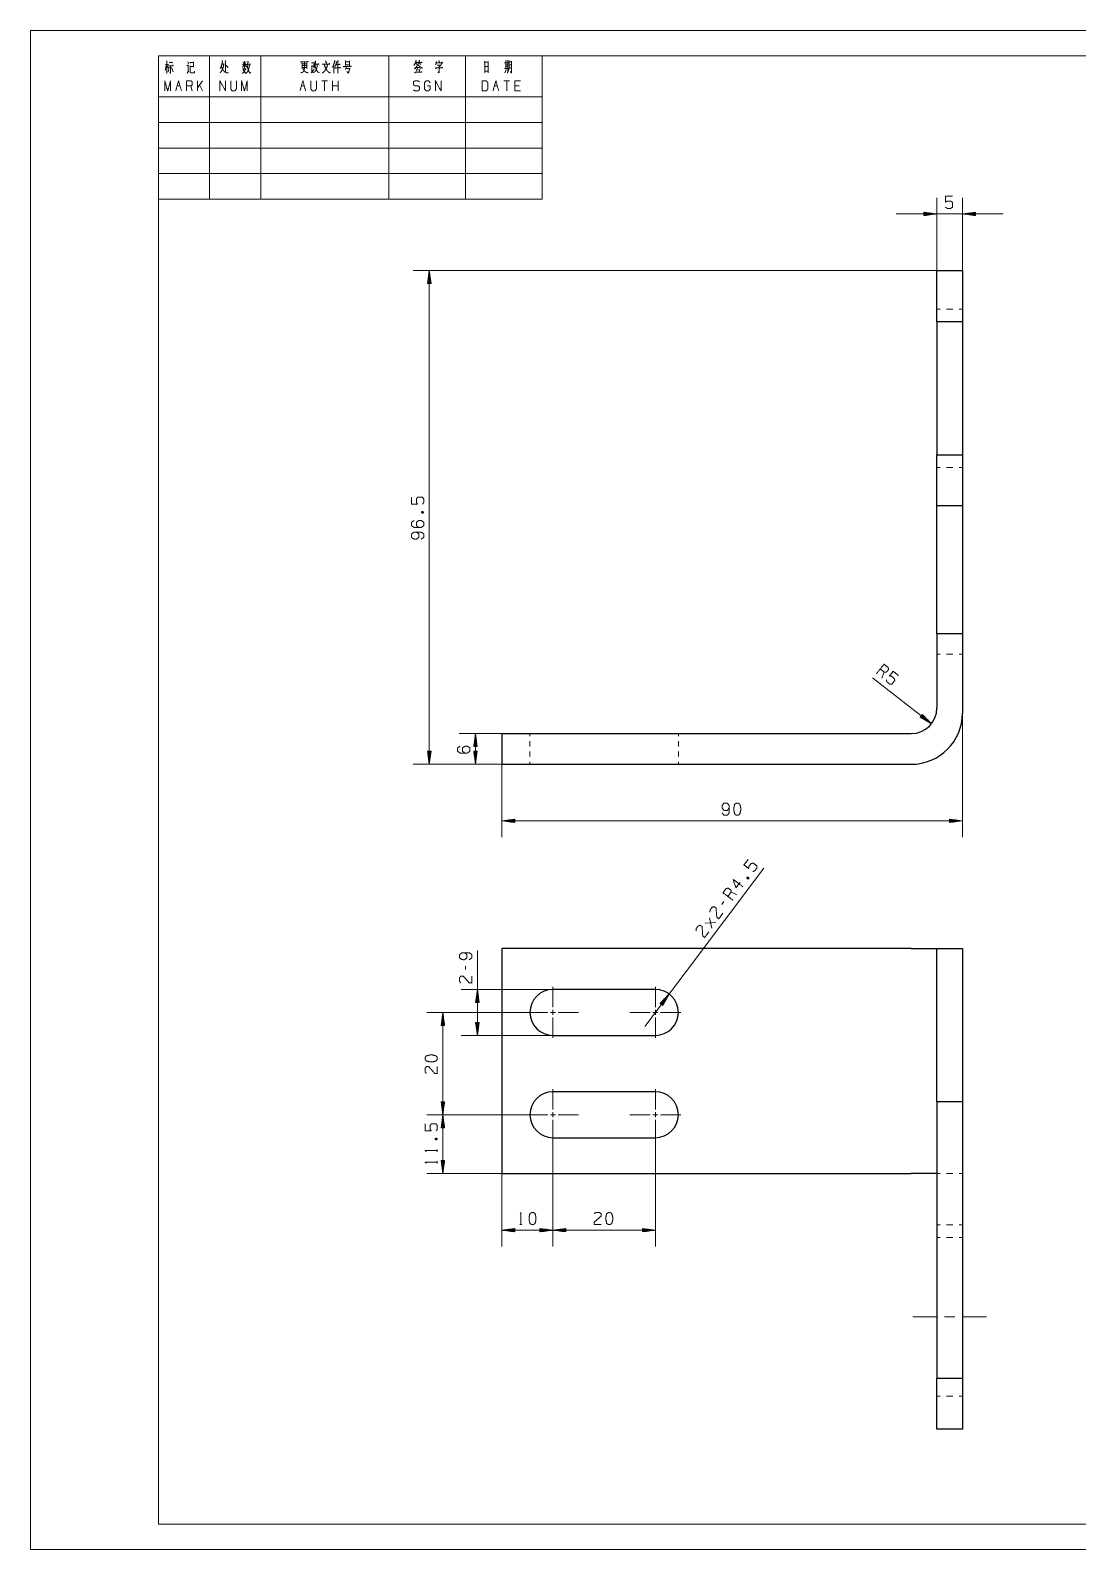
# Model space of a CAD drawing. Header units: millimetres. Extents: x 0 to 420, y 0 to 297.
# Drawn here: x 0 to 204.6, y 0 to 297 of the extents above; entities that cross this region are included whole.
import ezdxf

# ---------------------------------------------------------------- set-up
doc = ezdxf.new("R2010")
doc.units = ezdxf.units.MM
doc.layers.add('101', color=7, linetype='Continuous', true_color=0xffffff)

msp = doc.modelspace()

# ---------------------------------------------------------------- linework, layer by layer
at = {"layer": '101', "color": 133, "linetype": 'Continuous', "lineweight": 18}
for p, q in [((420, 297), (0, 297)), ((0, 297), (0, 0)), ((415, 292), (25, 292)), ((25, 292), (25, 264)), ((25, 292), (25, 5)), ((25, 292), (100, 292)), ((25, 292), (100, 292)), ((25, 292), (100, 292)), ((35, 292), (35, 264)), ((45, 292), (45, 264)), ((70, 292), (70, 264)), ((85, 292), (85, 264)), ((100, 292), (100, 264)), ((25, 284), (100, 284)), ((25, 279), (100, 279)), ((25, 274), (100, 274)), ((25, 269), (100, 269)), ((25, 264), (100, 264)), ((25, 5), (415, 5)), ((0, 0), (420, 0))]:
    msp.add_line(p, q, dxfattribs=at)
at = {"layer": '101', "color": 72, "linetype": 'Continuous', "lineweight": 18}
for p, q in [((93.22, 291.13), (93.33, 290.98)), ((26.57, 290.3), (26.35, 289.18)), ((26.36, 290.36), (26.98, 290.36)), ((26.69, 290.14), (26.91, 289.66)), ((27.11, 289.78), (26.88, 288.91)), ((27.56, 289.76), (27.87, 288.87)), ((30.65, 288.62), (30.93, 289.08)), ((30.74, 290.88), (30.87, 290.49)), ((31.13, 290.07), (31.22, 289.97)), ((37.42, 290.41), (37.77, 290.41)), ((41.4, 289.47), (42.16, 289.47)), ((41.69, 290.2), (41.43, 289.78)), ((41.53, 290.78), (41.66, 290.49)), ((41.88, 290.18), (42.11, 289.91)), ((42.14, 290.82), (41.95, 290.49)), ((53.1, 289.76), (53.98, 289.76)), ((53.11, 290.49), (53.99, 290.49)), ((53.11, 290.14), (53.98, 290.14)), ((54.01, 290.63), (54.01, 289.56)), ((55, 290.16), (55, 288.89)), ((55.02, 290.01), (55.35, 290.01)), ((55.4, 290.82), (55.37, 289.89)), ((59.27, 290.28), (59.27, 288.65)), ((61.56, 290.86), (62.32, 290.86)), ((61.56, 290.28), (62.32, 290.28)), ((61.73, 289.91), (61.56, 289.33)), ((61.6, 289.56), (62.33, 289.56)), ((62.33, 291.05), (62.33, 290.09)), ((75.31, 289.52), (75.48, 289.02)), ((75.35, 289.72), (76.07, 289.72)), ((75.6, 289.62), (75.76, 289.2)), ((76.13, 289.56), (75.92, 288.89)), ((76.04, 290.67), (76.21, 290.34)), ((92.92, 289.33), (92.65, 288.71)), ((92.86, 289.95), (93.25, 289.95)), ((93.18, 289.37), (93.28, 289.04)), ((93.75, 288.94), (94, 288.69)), ((28.66, 286.17), (29.22, 286.17)), ((31.62, 285.18), (31.34, 286.17)), ((33.59, 287.14), (32.63, 285.78)), ((32.63, 285.18), (32.63, 287.14)), ((33.59, 285.18), (33.04, 286.36)), ((52.94, 286.17), (53.49, 286.17)), ((58.02, 287.14), (56.9, 287.14)), ((57.46, 287.14), (57.46, 285.18)), ((59.02, 285.18), (59.02, 287.14)), ((60.14, 286.17), (59.02, 286.17)), ((60.14, 285.18), (60.14, 287.14)), ((90.65, 286.17), (91.2, 286.17)), ((93.6, 287.14), (92.49, 287.14)), ((93.05, 287.14), (93.05, 285.18)), ((95.45, 286.17), (94.61, 286.17)), ((76.38, 202.7), (76.8, 202.86)), ((166.34, 170.39), (166.81, 171.54)), ((139.93, 131.35), (140.36, 131.22)), ((138.01, 128.05), (136.85, 128.5)), ((135.48, 126.68), (135.08, 126.14)), ((131.84, 122.46), (133.9, 122.57)), ((133.1, 121.51), (132.64, 123.52)), ((85.02, 114.07), (85.02, 113.4)), ((79.04, 80.19), (79.46, 80.35)), ((79.49, 77.79), (79.49, 78.21)), ((79.49, 75.51), (79.49, 75.94)), ((95.6, 63.53), (96.03, 63.53))]:
    msp.add_line(p, q, dxfattribs=at)
at = {"layer": '101', "color": 22, "linetype": 'Continuous', "lineweight": 18}
for p, q in [((177.08, 261.11), (174.54, 261.45)), ((174.54, 261.45), (174.54, 260.78)), ((174.54, 261.44), (174.58, 261.44)), ((174.54, 261.44), (174.58, 261.44)), ((174.54, 261.39), (174.96, 261.39)), ((177.08, 250.03), (177.08, 264.29)), ((182.08, 250.03), (182.08, 264.29)), ((184.62, 261.45), (182.08, 261.11)), ((184.62, 261.39), (184.21, 261.39)), ((184.62, 261.44), (184.59, 261.44)), ((184.62, 261.44), (184.59, 261.44)), ((184.62, 260.78), (184.62, 261.45)), ((169.15, 261.11), (190.02, 261.11)), ((174.54, 261.34), (175.35, 261.34)), ((174.54, 261.29), (175.73, 261.29)), ((174.54, 261.24), (176.12, 261.24)), ((174.54, 261.19), (176.5, 261.19)), ((174.54, 261.14), (176.89, 261.14)), ((174.54, 260.78), (177.08, 261.11)), ((174.54, 261.09), (176.89, 261.09)), ((174.54, 261.04), (176.5, 261.04)), ((174.54, 260.99), (176.12, 260.99)), ((174.54, 260.94), (175.73, 260.94)), ((174.54, 260.88), (175.35, 260.88)), ((174.54, 260.83), (174.96, 260.83)), ((174.54, 260.78), (174.58, 260.78)), ((174.54, 260.78), (174.58, 260.78)), ((182.08, 261.11), (184.62, 260.78)), ((184.62, 261.14), (182.28, 261.14)), ((184.62, 261.09), (182.28, 261.09)), ((184.62, 261.19), (182.66, 261.19)), ((184.62, 261.04), (182.66, 261.04)), ((184.62, 261.24), (183.05, 261.24)), ((184.62, 260.99), (183.05, 260.99)), ((184.62, 261.29), (183.43, 261.29)), ((184.62, 260.94), (183.43, 260.94)), ((184.62, 261.34), (183.82, 261.34)), ((184.62, 260.88), (183.82, 260.88)), ((184.62, 260.83), (184.21, 260.83)), ((184.62, 260.78), (184.59, 260.78)), ((184.62, 260.78), (184.59, 260.78)), ((177.08, 250.03), (74.75, 250.03)), ((77.92, 250.03), (77.59, 247.49)), ((77.9, 247.49), (77.9, 249.84)), ((78.26, 247.49), (77.92, 250.03)), ((77.92, 250.03), (77.92, 153.53)), ((77.95, 247.49), (77.95, 249.84)), ((77.59, 247.49), (77.59, 247.52)), ((77.59, 247.49), (77.59, 247.52)), ((77.59, 247.49), (78.26, 247.49)), ((77.64, 247.49), (77.64, 247.91)), ((77.69, 247.49), (77.69, 248.3)), ((77.74, 247.49), (77.74, 248.68)), ((77.8, 247.49), (77.8, 249.07)), ((77.85, 247.49), (77.85, 249.45)), ((78, 247.49), (78, 249.45)), ((78.05, 247.49), (78.05, 249.07)), ((78.1, 247.49), (78.1, 248.68)), ((78.15, 247.49), (78.15, 248.3)), ((78.2, 247.49), (78.2, 247.91)), ((78.25, 247.49), (78.25, 247.52)), ((78.25, 247.49), (78.25, 247.52)), ((182.08, 179.03), (182.08, 139.3)), ((176.03, 161.46), (164.47, 170.46)), ((174.23, 163.28), (173.82, 162.76)), ((173.82, 162.76), (173.85, 162.74)), ((173.82, 162.76), (176.03, 161.46)), ((173.82, 162.76), (173.85, 162.74)), ((173.85, 162.8), (174.18, 162.54)), ((173.88, 162.84), (174.52, 162.35)), ((173.92, 162.88), (174.85, 162.15)), ((173.95, 162.92), (175.19, 161.95)), ((173.98, 162.96), (175.53, 161.76)), ((174.01, 163), (175.86, 161.56)), ((174.04, 163.04), (175.89, 161.6)), ((174.07, 163.08), (175.62, 161.88)), ((174.1, 163.12), (175.35, 162.15)), ((174.13, 163.16), (175.07, 162.43)), ((174.17, 163.2), (174.8, 162.71)), ((174.2, 163.24), (174.53, 162.98)), ((174.23, 163.28), (174.25, 163.26)), ((174.23, 163.28), (174.25, 163.26)), ((176.03, 161.46), (174.23, 163.28)), ((92.08, 159.53), (83.76, 159.53)), ((86.93, 159.53), (86.6, 156.99)), ((86.65, 156.99), (86.65, 157.41)), ((86.7, 156.99), (86.7, 157.8)), ((86.75, 156.99), (86.75, 158.18)), ((86.8, 156.99), (86.8, 158.57)), ((86.86, 156.99), (86.86, 158.95)), ((86.91, 156.99), (86.91, 159.34)), ((86.93, 159.53), (86.93, 153.53)), ((87.27, 156.99), (86.93, 159.53)), ((86.96, 156.99), (86.96, 159.34)), ((87.01, 156.99), (87.01, 158.95)), ((87.06, 156.99), (87.06, 158.57)), ((87.11, 156.99), (87.11, 158.18)), ((87.16, 156.99), (87.16, 157.8)), ((87.21, 156.99), (87.21, 157.41)), ((77.59, 156.07), (77.59, 156.04)), ((78.26, 156.07), (77.59, 156.07)), ((77.59, 156.07), (77.92, 153.53)), ((77.59, 156.07), (77.59, 156.04)), ((77.64, 156.07), (77.64, 155.65)), ((77.69, 156.07), (77.69, 155.27)), ((77.74, 156.07), (77.74, 154.88)), ((77.8, 156.07), (77.8, 154.5)), ((77.85, 156.07), (77.85, 154.11)), ((77.9, 156.07), (77.9, 153.73)), ((77.92, 153.53), (78.26, 156.07)), ((77.95, 156.07), (77.95, 153.73)), ((78, 156.07), (78, 154.11)), ((78.05, 156.07), (78.05, 154.5)), ((78.1, 156.07), (78.1, 154.88)), ((78.15, 156.07), (78.15, 155.27)), ((78.2, 156.07), (78.2, 155.65)), ((78.25, 156.07), (78.25, 156.04)), ((78.25, 156.07), (78.25, 156.04)), ((86.6, 156.99), (86.6, 157.02)), ((86.6, 156.99), (86.6, 157.02)), ((86.6, 156.99), (87.27, 156.99)), ((86.6, 156.07), (86.6, 156.04)), ((86.6, 156.07), (86.6, 156.04)), ((87.27, 156.07), (86.6, 156.07)), ((86.6, 156.07), (86.93, 153.53)), ((86.65, 156.07), (86.65, 155.65)), ((86.7, 156.07), (86.7, 155.27)), ((86.75, 156.07), (86.75, 154.88)), ((86.8, 156.07), (86.8, 154.5)), ((86.86, 156.07), (86.86, 154.11)), ((86.91, 156.07), (86.91, 153.73)), ((86.93, 153.53), (87.27, 156.07)), ((86.96, 156.07), (86.96, 153.73)), ((87.01, 156.07), (87.01, 154.11)), ((87.06, 156.07), (87.06, 154.5)), ((87.11, 156.07), (87.11, 154.88)), ((87.16, 156.07), (87.16, 155.27)), ((87.21, 156.07), (87.21, 155.65)), ((87.26, 156.99), (87.26, 157.02)), ((87.26, 156.99), (87.26, 157.02)), ((87.26, 156.07), (87.26, 156.04)), ((87.26, 156.07), (87.26, 156.04)), ((92.08, 153.53), (74.75, 153.53)), ((92.08, 153.53), (83.76, 153.53)), ((92.08, 153.53), (92.08, 139.3)), ((94.62, 142.8), (92.08, 142.47)), ((94.62, 142.6), (93.05, 142.6)), ((94.62, 142.65), (93.43, 142.65)), ((94.62, 142.7), (93.82, 142.7)), ((94.62, 142.75), (94.21, 142.75)), ((94.62, 142.8), (94.59, 142.8)), ((94.62, 142.8), (94.59, 142.8)), ((94.62, 142.14), (94.62, 142.8)), ((182.08, 142.47), (179.54, 142.8)), ((179.54, 142.8), (179.58, 142.8)), ((179.54, 142.8), (179.54, 142.14)), ((179.54, 142.8), (179.58, 142.8)), ((179.54, 142.75), (179.96, 142.75)), ((179.54, 142.7), (180.35, 142.7)), ((179.54, 142.65), (180.73, 142.65)), ((179.54, 142.6), (181.12, 142.6)), ((92.08, 142.47), (94.62, 142.14)), ((92.08, 142.47), (182.08, 142.47)), ((94.62, 142.5), (92.28, 142.5)), ((94.62, 142.44), (92.28, 142.44)), ((94.62, 142.55), (92.66, 142.55)), ((94.62, 142.39), (92.66, 142.39)), ((94.62, 142.34), (93.05, 142.34)), ((94.62, 142.29), (93.43, 142.29)), ((94.62, 142.24), (93.82, 142.24)), ((94.62, 142.19), (94.21, 142.19)), ((94.62, 142.14), (94.59, 142.14)), ((94.62, 142.14), (94.59, 142.14)), ((179.54, 142.55), (181.5, 142.55)), ((179.54, 142.5), (181.89, 142.5)), ((179.54, 142.14), (182.08, 142.47)), ((179.54, 142.44), (181.89, 142.44)), ((179.54, 142.39), (181.5, 142.39)), ((179.54, 142.34), (181.12, 142.34)), ((179.54, 142.29), (180.73, 142.29)), ((179.54, 142.24), (180.35, 142.24)), ((179.54, 142.19), (179.96, 142.19)), ((179.54, 142.14), (179.58, 142.14)), ((179.54, 142.14), (179.58, 142.14)), ((120.02, 102.27), (143.25, 133.21)), ((87.31, 100.52), (87.31, 117.12)), ((102.08, 109.52), (84.13, 109.52)), ((87.31, 109.52), (86.97, 106.98)), ((86.97, 106.98), (87.64, 106.98)), ((86.98, 106.98), (86.98, 107.01)), ((86.98, 106.98), (86.98, 107.01)), ((87.03, 106.98), (87.03, 107.4)), ((87.08, 106.98), (87.08, 107.78)), ((87.13, 106.98), (87.13, 108.17)), ((87.18, 106.98), (87.18, 108.56)), ((87.23, 106.98), (87.23, 108.94)), ((87.28, 106.98), (87.28, 109.33)), ((87.64, 106.98), (87.31, 109.52)), ((87.33, 106.98), (87.33, 109.33)), ((87.38, 106.98), (87.38, 108.94)), ((87.43, 106.98), (87.43, 108.56)), ((87.49, 106.98), (87.49, 108.17)), ((87.54, 106.98), (87.54, 107.78)), ((87.59, 106.98), (87.59, 107.4)), ((87.64, 106.98), (87.64, 107.01)), ((87.64, 106.98), (87.64, 107.01)), ((124.79, 108.62), (122.99, 106.79)), ((123.04, 106.76), (123.29, 107.09)), ((123.08, 106.73), (123.56, 107.37)), ((123.12, 106.69), (123.83, 107.65)), ((123.16, 106.66), (124.1, 107.92)), ((123.2, 106.63), (124.38, 108.2)), ((123.24, 106.6), (124.65, 108.48)), ((123.28, 106.57), (124.69, 108.45)), ((123.32, 106.54), (124.5, 108.11)), ((123.36, 106.51), (124.31, 107.77)), ((123.4, 106.48), (124.12, 107.43)), ((123.44, 106.45), (123.93, 107.09)), ((123.53, 106.39), (124.79, 108.62)), ((97.08, 105.02), (77.41, 105.02)), ((80.58, 105.02), (80.25, 102.48)), ((80.46, 102.48), (80.46, 104.06)), ((80.51, 102.48), (80.51, 104.44)), ((80.56, 102.48), (80.56, 104.83)), ((80.92, 102.48), (80.58, 105.02)), ((80.58, 85.02), (80.58, 105.02)), ((80.61, 102.48), (80.61, 104.83)), ((80.66, 102.48), (80.66, 104.44)), ((80.71, 102.48), (80.71, 104.06)), ((122.99, 106.79), (123.53, 106.39)), ((123, 106.79), (123.02, 106.81)), ((123, 106.79), (123.02, 106.81)), ((123.48, 106.42), (123.73, 106.75)), ((123.52, 106.39), (123.54, 106.42)), ((123.52, 106.39), (123.54, 106.42)), ((80.25, 102.48), (80.25, 102.51)), ((80.25, 102.48), (80.25, 102.51)), ((80.25, 102.48), (80.92, 102.48)), ((80.3, 102.48), (80.3, 102.9)), ((80.35, 102.48), (80.35, 103.28)), ((80.4, 102.48), (80.4, 103.67)), ((80.76, 102.48), (80.76, 103.67)), ((80.81, 102.48), (80.81, 103.28)), ((80.86, 102.48), (80.86, 102.9)), ((80.91, 102.48), (80.91, 102.51)), ((80.91, 102.48), (80.91, 102.51)), ((87.64, 103.06), (86.97, 103.06)), ((86.97, 103.06), (87.31, 100.52)), ((86.98, 103.06), (86.98, 103.03)), ((86.98, 103.06), (86.98, 103.03)), ((87.03, 103.06), (87.03, 102.64)), ((87.08, 103.06), (87.08, 102.26)), ((87.13, 103.06), (87.13, 101.87)), ((87.18, 103.06), (87.18, 101.49)), ((87.23, 103.06), (87.23, 101.1)), ((87.28, 103.06), (87.28, 100.71)), ((87.31, 100.52), (87.64, 103.06)), ((87.33, 103.06), (87.33, 100.71)), ((87.38, 103.06), (87.38, 101.1)), ((87.43, 103.06), (87.43, 101.49)), ((87.49, 103.06), (87.49, 101.87)), ((87.54, 103.06), (87.54, 102.26)), ((87.59, 103.06), (87.59, 102.64)), ((87.64, 103.06), (87.64, 103.03)), ((87.64, 103.06), (87.64, 103.03)), ((102.08, 100.52), (84.13, 100.52)), ((80.25, 87.56), (80.58, 85.02)), ((80.25, 87.56), (80.25, 87.53)), ((80.92, 87.56), (80.25, 87.56)), ((80.25, 87.56), (80.25, 87.53)), ((80.3, 87.56), (80.3, 87.14)), ((80.35, 87.56), (80.35, 86.76)), ((80.4, 87.56), (80.4, 86.37)), ((80.46, 87.56), (80.46, 85.99)), ((80.51, 87.56), (80.51, 85.6)), ((80.56, 87.56), (80.56, 85.21)), ((80.58, 85.02), (80.92, 87.56)), ((80.61, 87.56), (80.61, 85.21)), ((80.66, 87.56), (80.66, 85.6)), ((80.71, 87.56), (80.71, 85.99)), ((80.76, 87.56), (80.76, 86.37)), ((80.81, 87.56), (80.81, 86.76)), ((80.86, 87.56), (80.86, 87.14)), ((80.91, 87.56), (80.91, 87.53)), ((80.91, 87.56), (80.91, 87.53)), ((97.08, 85.02), (77.41, 85.02)), ((97.08, 85.02), (77.41, 85.02)), ((80.58, 85.02), (80.25, 82.48)), ((80.35, 82.48), (80.35, 83.28)), ((80.4, 82.48), (80.4, 83.67)), ((80.46, 82.48), (80.46, 84.06)), ((80.51, 82.48), (80.51, 84.44)), ((80.56, 82.48), (80.56, 84.83)), ((80.92, 82.48), (80.58, 85.02)), ((80.58, 85.02), (80.58, 73.52)), ((80.61, 82.48), (80.61, 84.83)), ((80.66, 82.48), (80.66, 84.44)), ((80.71, 82.48), (80.71, 84.06)), ((80.76, 82.48), (80.76, 83.67)), ((80.81, 82.48), (80.81, 83.28)), ((80.25, 82.48), (80.25, 82.51)), ((80.25, 82.48), (80.25, 82.51)), ((80.25, 82.48), (80.92, 82.48)), ((80.3, 82.48), (80.3, 82.9)), ((80.86, 82.48), (80.86, 82.9)), ((80.91, 82.48), (80.91, 82.51)), ((80.91, 82.48), (80.91, 82.51)), ((102.08, 80.02), (102.08, 59.26)), ((102.08, 80.02), (102.08, 59.26)), ((122.08, 80.02), (122.08, 59.26)), ((80.92, 76.06), (80.25, 76.06)), ((80.25, 76.06), (80.25, 76.03)), ((80.25, 76.06), (80.58, 73.52)), ((80.25, 76.06), (80.25, 76.03)), ((80.3, 76.06), (80.3, 75.64)), ((80.35, 76.06), (80.35, 75.26)), ((80.4, 76.06), (80.4, 74.87)), ((80.46, 76.06), (80.46, 74.49)), ((80.51, 76.06), (80.51, 74.1)), ((80.56, 76.06), (80.56, 73.71)), ((80.58, 73.52), (80.92, 76.06)), ((80.61, 76.06), (80.61, 73.71)), ((80.66, 76.06), (80.66, 74.1)), ((80.71, 76.06), (80.71, 74.49)), ((80.76, 76.06), (80.76, 74.87)), ((80.81, 76.06), (80.81, 75.26)), ((80.86, 76.06), (80.86, 75.64)), ((80.91, 76.06), (80.91, 76.03)), ((80.91, 76.06), (80.91, 76.03)), ((92.08, 73.52), (77.41, 73.52)), ((92.08, 73.52), (92.08, 59.26)), ((94.62, 62.77), (92.08, 62.44)), ((102.08, 62.44), (92.08, 62.44)), ((92.08, 62.44), (94.62, 62.1)), ((94.62, 62.46), (92.28, 62.46)), ((94.62, 62.41), (92.28, 62.41)), ((94.62, 62.51), (92.66, 62.51)), ((94.62, 62.56), (93.05, 62.56)), ((94.62, 62.62), (93.43, 62.62)), ((94.62, 62.67), (93.82, 62.67)), ((94.62, 62.72), (94.21, 62.72)), ((94.62, 62.77), (94.59, 62.77)), ((94.62, 62.77), (94.59, 62.77)), ((94.62, 62.1), (94.62, 62.77)), ((99.54, 62.77), (99.58, 62.77)), ((99.54, 62.77), (99.54, 62.1)), ((102.08, 62.44), (99.54, 62.77)), ((99.54, 62.77), (99.58, 62.77)), ((99.54, 62.72), (99.96, 62.72)), ((99.54, 62.67), (100.35, 62.67)), ((99.54, 62.62), (100.73, 62.62)), ((99.54, 62.56), (101.12, 62.56)), ((99.54, 62.51), (101.5, 62.51)), ((99.54, 62.46), (101.89, 62.46)), ((99.54, 62.1), (102.08, 62.44)), ((99.54, 62.41), (101.89, 62.41)), ((104.62, 62.77), (102.08, 62.44)), ((102.08, 62.44), (122.08, 62.44)), ((102.08, 62.44), (104.62, 62.1)), ((104.62, 62.46), (102.28, 62.46)), ((104.62, 62.41), (102.28, 62.41)), ((104.62, 62.51), (102.66, 62.51)), ((104.62, 62.56), (103.05, 62.56)), ((104.62, 62.62), (103.43, 62.62)), ((104.62, 62.67), (103.82, 62.67)), ((104.62, 62.72), (104.21, 62.72)), ((104.62, 62.77), (104.59, 62.77)), ((104.62, 62.77), (104.59, 62.77)), ((104.62, 62.1), (104.62, 62.77)), ((119.54, 62.77), (119.58, 62.77)), ((119.54, 62.77), (119.58, 62.77)), ((122.08, 62.44), (119.54, 62.77)), ((119.54, 62.77), (119.54, 62.1)), ((119.54, 62.72), (119.96, 62.72)), ((119.54, 62.67), (120.35, 62.67)), ((119.54, 62.62), (120.73, 62.62)), ((119.54, 62.56), (121.12, 62.56)), ((119.54, 62.51), (121.5, 62.51)), ((119.54, 62.46), (121.89, 62.46)), ((119.54, 62.1), (122.08, 62.44)), ((119.54, 62.41), (121.89, 62.41)), ((94.62, 62.36), (92.66, 62.36)), ((94.62, 62.31), (93.05, 62.31)), ((94.62, 62.26), (93.43, 62.26)), ((94.62, 62.21), (93.82, 62.21)), ((94.62, 62.16), (94.21, 62.16)), ((94.62, 62.11), (94.59, 62.11)), ((94.62, 62.11), (94.59, 62.11)), ((99.54, 62.36), (101.5, 62.36)), ((99.54, 62.31), (101.12, 62.31)), ((99.54, 62.26), (100.73, 62.26)), ((99.54, 62.21), (100.35, 62.21)), ((99.54, 62.16), (99.96, 62.16)), ((99.54, 62.11), (99.58, 62.11)), ((99.54, 62.11), (99.58, 62.11)), ((104.62, 62.36), (102.66, 62.36)), ((104.62, 62.31), (103.05, 62.31)), ((104.62, 62.26), (103.43, 62.26)), ((104.62, 62.21), (103.82, 62.21)), ((104.62, 62.16), (104.21, 62.16)), ((104.62, 62.11), (104.59, 62.11)), ((104.62, 62.11), (104.59, 62.11)), ((119.54, 62.36), (121.5, 62.36)), ((119.54, 62.31), (121.12, 62.31)), ((119.54, 62.26), (120.73, 62.26)), ((119.54, 62.21), (120.35, 62.21)), ((119.54, 62.16), (119.96, 62.16)), ((119.54, 62.11), (119.58, 62.11)), ((119.54, 62.11), (119.58, 62.11))]:
    msp.add_line(p, q, dxfattribs=at)
at = {"layer": '101', "color": 252, "linetype": 'Continuous', "lineweight": 25}
for p, q in [((177.08, 240.03), (177.08, 250.03)), ((177.08, 250.03), (182.08, 250.03)), ((182.08, 250.03), (182.08, 240.03)), ((182.08, 240.03), (177.08, 240.03)), ((177.08, 240.03), (177.08, 214.03)), ((182.08, 240.03), (182.08, 214.03)), ((177.08, 204.03), (177.08, 214.03)), ((177.08, 214.03), (182.08, 214.03)), ((182.08, 214.03), (182.08, 204.03)), ((182.08, 204.03), (177.08, 204.03)), ((177.08, 179.03), (177.08, 204.03)), ((182.08, 204.03), (182.08, 179.03)), ((177.08, 179.03), (177.08, 164.53)), ((182.08, 179.03), (177.08, 179.03)), ((182.08, 179.03), (182.08, 163.53)), ((92.08, 159.53), (92.08, 153.53)), ((92.08, 159.53), (172.08, 159.53)), ((92.08, 153.53), (172.08, 153.53)), ((92.08, 117.52), (92.08, 73.52)), ((172.08, 117.52), (92.08, 117.52)), ((177.08, 117.52), (182.08, 117.52)), ((177.08, 87.52), (177.08, 117.52)), ((182.08, 117.52), (182.08, 87.52)), ((122.08, 109.52), (102.08, 109.52)), ((102.08, 100.52), (122.08, 100.52)), ((122.08, 89.52), (102.08, 89.52)), ((177.08, 87.52), (177.08, 33.52)), ((182.08, 87.52), (177.08, 87.52)), ((182.08, 87.52), (182.08, 33.52)), ((102.08, 80.52), (122.08, 80.52)), ((92.08, 73.52), (172.08, 73.52)), ((177.08, 23.52), (177.08, 33.52)), ((177.08, 33.52), (182.08, 33.52)), ((182.08, 33.52), (182.08, 23.52)), ((182.08, 23.52), (177.08, 23.52))]:
    msp.add_line(p, q, dxfattribs=at)
at = {"layer": '101', "color": 53, "linetype": 'Continuous', "lineweight": 18}
for p, q in [((177.71, 242.53), (177.08, 242.53)), ((180.21, 242.53), (178.96, 242.53)), ((182.08, 242.53), (181.46, 242.53)), ((177.08, 211.53), (177.71, 211.53)), ((178.96, 211.53), (180.21, 211.53)), ((181.46, 211.53), (182.08, 211.53)), ((177.08, 175.03), (177.71, 175.03)), ((178.96, 175.03), (180.21, 175.03)), ((181.46, 175.03), (182.08, 175.03)), ((97.58, 159.53), (97.58, 159.03)), ((97.58, 158.03), (97.58, 157.03)), ((126.58, 159.03), (126.58, 159.53)), ((126.58, 157.03), (126.58, 158.03)), ((97.58, 156.03), (97.58, 155.03)), ((126.58, 155.03), (126.58, 156.03)), ((97.58, 154.03), (97.58, 153.53)), ((126.58, 153.53), (126.58, 154.03)), ((177.71, 73.52), (177.08, 73.52)), ((180.21, 73.52), (178.96, 73.52)), ((182.08, 73.52), (181.46, 73.52)), ((177.08, 63.52), (177.71, 63.52)), ((178.96, 63.52), (180.21, 63.52)), ((181.46, 63.52), (182.08, 63.52)), ((177.71, 61.02), (177.08, 61.02)), ((180.21, 61.02), (178.96, 61.02)), ((182.08, 61.02), (181.46, 61.02)), ((177.08, 30.02), (177.71, 30.02)), ((178.96, 30.02), (180.21, 30.02)), ((181.46, 30.02), (182.08, 30.02))]:
    msp.add_line(p, q, dxfattribs=at)
at = {"layer": '101', "color": 151, "linetype": 'Continuous', "lineweight": 18}
for p, q in [((102.08, 106.02), (102.08, 110.02)), ((122.08, 106.02), (122.08, 110.02)), ((101.08, 105.02), (97.08, 105.02)), ((101.58, 105.02), (102.58, 105.02)), ((102.08, 104.52), (102.08, 105.52)), ((102.08, 104.02), (102.08, 100.02)), ((103.08, 105.02), (107.08, 105.02)), ((121.08, 105.02), (117.08, 105.02)), ((121.58, 105.02), (122.58, 105.02)), ((122.08, 104.52), (122.08, 105.52)), ((122.08, 104.02), (122.08, 100.02)), ((123.08, 105.02), (127.08, 105.02)), ((102.08, 86.02), (102.08, 90.02)), ((122.08, 86.02), (122.08, 90.02)), ((101.08, 85.02), (97.08, 85.02)), ((101.58, 85.02), (102.58, 85.02)), ((102.08, 84.52), (102.08, 85.52)), ((102.08, 84.02), (102.08, 80.02)), ((103.08, 85.02), (107.08, 85.02)), ((121.08, 85.02), (117.08, 85.02)), ((121.58, 85.02), (122.58, 85.02)), ((122.08, 84.52), (122.08, 85.52)), ((122.08, 84.02), (122.08, 80.02)), ((123.08, 85.02), (127.08, 85.02)), ((180.59, 45.52), (178.58, 45.52))]:
    msp.add_line(p, q, dxfattribs=at)
at = {"layer": '101', "color": 252, "linetype": 'Continuous', "lineweight": 25}
for centre, radius, start, end in [((172.08, 164.53), 5, 270, 0), ((172.08, 163.53), 10, 270, 0), ((102.08, 105.02), 4.5, 90, 270), ((122.08, 105.02), 4.5, 270, 90), ((102.08, 85.02), 4.5, 90, 270), ((122.08, 85.02), 4.5, 270, 90)]:
    msp.add_arc(centre, radius, start, end, dxfattribs=at)
at = {"layer": '101', "color": 72, "linetype": 'Continuous', "lineweight": 18}
for points, knots in [([(26.57, 291.07), (26.67, 290.94), (26.67, 288.6)], [0, 0, 0.064393, 1, 1]), ([(37.46, 291.13), (37.53, 290.94), (37.46, 290.67), (37.43, 290.53), (37.37, 290.34), (37.31, 290.14), (37.26, 289.95), (37.21, 289.78), (37.14, 289.66), (37.05, 289.52)], [0, 0, 0.116545, 0.278927, 0.365002, 0.478708, 0.603961, 0.717668, 0.817418, 0.901357, 1, 1]), ([(38.05, 291.11), (38.1, 290.96), (38.1, 288.87)], [0, 0, 0.06955, 1, 1]), ([(57.64, 291.07), (57.81, 290.65), (57.83, 290.76), (57.75, 290.55)], [0, 0, 0.581176, 0.716263, 1, 1]), ([(59.43, 291.13), (59.46, 290.98), (59.26, 290.34), (59.19, 290.09), (59.1, 289.95), (59, 289.76)], [0, 0, 0.101083, 0.561706, 0.738774, 0.854629, 1, 1]), ([(60.01, 291.13), (60.12, 290.98), (60.06, 291.05), (60.06, 288.65)], [0, 0, 0.069697, 0.101625, 1, 1]), ([(61.5, 291.07), (61.57, 290.98), (61.57, 290.14)], [0, 0, 0.115189, 1, 1]), ([(75.94, 291.15), (76.05, 291.03), (76.01, 291.05), (75.72, 290.38), (75.58, 290.14), (75.44, 289.95), (75.28, 289.72), (74.96, 289.52)], [0, 0, 0.080396, 0.103261, 0.444362, 0.576789, 0.688375, 0.819716, 1, 1]), ([(75.29, 291.17), (75.39, 291.03), (75.37, 291.07), (74.97, 290.16), (75.2, 290.69), (75.72, 290.69), (75.31, 290.69), (75.45, 290.34)], [0, 0, 0.057042, 0.07334, 0.392466, 0.581127, 0.745774, 0.87749, 1, 1]), ([(79.77, 291.11), (79.89, 290.82), (79.93, 290.86), (79.89, 290.76)], [0, 0, 0.644011, 0.768354, 1, 1]), ([(92.86, 291.13), (92.97, 290.98), (92.9, 291.07), (92.9, 289.56), (92.62, 289.56), (93.47, 289.56), (93.25, 289.56), (93.25, 291.07), (93.25, 290.67), (92.64, 290.67), (93.43, 290.67), (93.25, 290.67), (93.25, 290.26), (92.87, 290.26)], [0, 0, 0.025061, 0.039924, 0.243199, 0.280605, 0.39479, 0.42432, 0.627595, 0.680502, 0.763188, 0.869498, 0.893122, 0.948813, 1, 1]), ([(26.92, 290.07), (27.87, 290.07), (27.81, 290.24), (27.74, 290.09)], [0, 0, 0.737857, 0.874089, 1, 1]), ([(27.1, 290.69), (27.73, 290.69), (27.68, 290.82), (27.64, 290.74)], [0, 0, 0.736257, 0.890366, 1, 1]), ([(27.36, 290.07), (27.36, 288.65), (27.2, 288.73)], [0, 0, 0.887515, 1, 1]), ([(30.55, 290.14), (30.8, 290.14), (30.8, 290.26), (30.8, 288.81)], [0, 0, 0.136549, 0.204721, 1, 1]), ([(31.28, 290.69), (31.21, 290.63), (31.15, 290.69), (31.88, 290.69), (31.88, 290.88), (31.88, 289.78), (31.88, 289.97), (31.22, 289.97), (31.22, 288.83), (31.24, 288.75), (31.35, 288.71), (32.04, 288.71), (32.04, 289.02)], [0, 0, 0.017819, 0.033666, 0.169515, 0.204099, 0.407776, 0.442364, 0.564628, 0.775991, 0.791603, 0.814658, 0.942357, 1, 1]), ([(37.8, 290.55), (37.71, 289.95), (37.65, 289.76), (37.62, 289.62), (37.53, 289.47), (37.46, 289.31), (37.42, 289.18), (37.31, 289.02), (37.23, 288.89), (37.04, 288.71)], [0, 0, 0.296659, 0.392137, 0.46442, 0.547267, 0.635799, 0.700206, 0.795426, 0.869797, 1, 1]), ([(37.31, 290.01), (37.37, 289.87), (37.42, 289.7), (37.45, 289.56), (37.59, 289.27), (37.67, 289.18), (37.87, 288.98), (37.99, 288.87), (38.13, 288.79), (38.34, 288.73), (38.53, 288.73), (38.68, 288.71)], [0, 0, 0.075191, 0.157626, 0.228751, 0.384956, 0.438117, 0.578248, 0.65344, 0.734339, 0.837348, 0.928887, 1, 1]), ([(38.08, 290.38), (38.56, 289.72), (38.56, 289.91)], [0, 0, 0.814818, 1, 1]), ([(42.01, 289.41), (41.89, 289.16), (41.82, 288.98), (41.69, 288.79), (41.56, 288.69), (41.34, 288.65)], [0, 0, 0.251055, 0.434029, 0.64262, 0.795766, 1, 1]), ([(41.73, 290.94), (41.86, 290.88), (41.81, 290.92), (41.81, 289.76), (41.81, 290.3), (41.4, 290.3), (42.22, 290.3)], [0, 0, 0.046318, 0.069123, 0.437816, 0.608997, 0.739331, 1, 1]), ([(41.76, 289.68), (41.59, 289.1), (42.03, 288.62)], [0, 0, 0.483237, 1, 1]), ([(42.73, 290.2), (42.73, 289.95), (42.7, 289.68), (42.63, 289.39), (42.51, 289.1), (42.38, 288.89), (42.23, 288.71), (42.03, 288.58)], [0, 0, 0.134106, 0.280228, 0.441583, 0.610314, 0.742762, 0.870657, 1, 1]), ([(42.46, 290.96), (42.6, 290.82), (42.55, 290.86), (42.22, 289.8)], [0, 0, 0.143537, 0.187773, 1, 1]), ([(42.38, 290.01), (42.42, 289.8), (42.46, 289.56), (42.55, 289.27), (42.67, 288.98), (42.8, 288.75), (42.99, 288.6), (43.04, 288.75)], [0, 0, 0.122124, 0.267694, 0.442444, 0.622807, 0.774615, 0.912625, 1, 1]), ([(42.44, 290.28), (42.93, 290.28), (42.9, 290.45), (42.85, 290.34)], [0, 0, 0.634119, 0.848445, 1, 1]), ([(52.91, 290.86), (52.88, 290.76), (52.79, 290.88), (54.27, 290.88), (54.2, 290.98), (54.14, 290.88)], [0, 0, 0.054227, 0.130909, 0.87613, 0.940043, 1, 1]), ([(53.57, 290.88), (53.57, 289.72), (53.52, 289.58), (53.51, 289.41), (53.45, 289.2), (53.38, 289.04), (53.29, 288.91), (53.16, 288.81), (53.03, 288.75), (52.82, 288.73)], [0, 0, 0.455623, 0.515134, 0.580482, 0.665033, 0.736192, 0.79598, 0.861823, 0.919058, 1, 1]), ([(53.01, 290.63), (53.1, 290.49), (53.1, 289.58)], [0, 0, 0.156848, 1, 1]), ([(53.22, 289.6), (53.29, 289.43), (53.38, 289.29), (53.48, 289.16), (53.55, 289.04), (53.63, 288.94), (53.76, 288.87), (53.9, 288.79), (54.07, 288.75), (54.26, 288.71)], [0, 0, 0.124249, 0.240531, 0.35103, 0.449957, 0.536949, 0.636896, 0.752292, 0.866372, 1, 1]), ([(55.03, 288.89), (54.94, 288.71), (54.88, 288.73), (55.41, 289.37)], [0, 0, 0.187521, 0.244051, 1, 1]), ([(55.06, 290.65), (54.99, 290.57), (54.93, 290.65), (55.37, 290.65)], [0, 0, 0.169755, 0.325542, 1, 1]), ([(56.04, 290.36), (56.03, 290.16), (56, 289.95), (55.97, 289.72), (55.91, 289.52), (55.84, 289.33), (55.75, 289.18), (55.65, 289.02), (55.54, 288.91), (55.41, 288.81), (55.21, 288.71)], [0, 0, 0.105429, 0.211651, 0.328282, 0.437572, 0.539265, 0.625346, 0.724284, 0.79827, 0.883378, 1, 1]), ([(55.67, 291.05), (55.72, 290.96), (55.63, 290.41), (55.51, 289.99), (55.47, 289.85), (55.35, 289.62)], [0, 0, 0.062603, 0.440485, 0.727862, 0.828992, 1, 1]), ([(55.62, 290.18), (55.65, 289.99), (55.69, 289.8), (55.72, 289.6), (55.81, 289.43), (55.88, 289.29), (55.95, 289.12), (56.06, 288.98), (56.2, 288.83), (56.39, 288.73)], [0, 0, 0.109654, 0.220947, 0.342501, 0.451483, 0.545868, 0.651144, 0.754315, 0.874064, 1, 1]), ([(55.67, 290.38), (56.38, 290.38), (56.29, 290.49), (56.17, 290.36)], [0, 0, 0.696293, 0.830826, 1, 1]), ([(57.14, 290.45), (57.05, 290.34), (57.01, 290.38), (58.48, 290.38), (58.38, 290.55), (58.28, 290.41)], [0, 0, 0.066333, 0.095822, 0.818123, 0.913284, 1, 1]), ([(58.04, 290.41), (57.97, 290.01), (57.83, 289.6), (57.56, 289.16), (57.33, 288.87), (56.99, 288.69)], [0, 0, 0.190069, 0.398701, 0.640199, 0.817216, 1, 1]), ([(57.42, 290.3), (57.49, 290.07), (57.66, 289.58), (57.94, 289.18), (58.25, 288.83), (58.53, 288.71), (58.59, 288.79), (58.48, 288.62)], [0, 0, 0.103286, 0.330833, 0.538837, 0.740597, 0.872112, 0.915905, 1, 1]), ([(59.58, 289.66), (59.55, 289.52), (59.48, 289.66), (60.58, 289.66), (60.5, 289.78), (60.47, 289.68)], [0, 0, 0.08907, 0.186879, 0.848313, 0.935185, 1, 1]), ([(59.74, 290.92), (59.84, 290.69), (59.79, 290.78), (59.58, 289.91)], [0, 0, 0.200658, 0.282145, 1, 1]), ([(59.68, 290.3), (60.5, 290.3), (60.44, 290.45), (60.37, 290.3)], [0, 0, 0.720068, 0.857376, 1, 1]), ([(61.28, 289.91), (61.23, 289.85), (61.15, 289.95), (62.68, 289.95), (62.6, 290.01), (62.49, 289.91)], [0, 0, 0.038001, 0.105809, 0.873511, 0.927246, 1, 1]), ([(62.4, 289.62), (62.13, 288.65), (61.85, 288.94)], [0, 0, 0.71586, 1, 1]), ([(75.23, 288.81), (75.12, 288.71), (75.07, 288.81), (76.46, 288.81), (76.39, 288.94), (76.29, 288.79)], [0, 0, 0.078897, 0.135659, 0.837617, 0.910404, 1, 1]), ([(75.66, 290.26), (75.85, 290.09), (76.04, 289.97), (76.18, 289.87), (76.39, 289.7), (76.58, 289.68), (76.42, 289.6)], [0, 0, 0.194845, 0.370351, 0.508814, 0.712321, 0.860156, 1, 1]), ([(75.89, 290.69), (76.48, 290.69), (76.4, 290.84), (76.33, 290.74)], [0, 0, 0.669422, 0.855054, 1, 1]), ([(79.33, 289.68), (79.21, 289.52), (79.13, 289.66), (80.57, 289.66), (80.44, 289.76), (80.37, 289.68)], [0, 0, 0.096613, 0.17732, 0.867547, 0.947356, 1, 1]), ([(79.24, 290.92), (79.36, 290.69), (79.33, 290.78), (79.15, 290.28)], [0, 0, 0.294025, 0.394866, 1, 1]), ([(79.32, 290.67), (80.43, 290.67), (80.5, 290.84), (80.28, 290.36)], [0, 0, 0.611939, 0.711554, 1, 1]), ([(79.48, 290.2), (80.15, 290.2), (80.21, 290.26), (79.87, 289.89), (79.77, 289.97), (79.84, 289.89), (79.84, 288.73), (79.62, 288.87)], [0, 0, 0.230144, 0.259318, 0.430979, 0.476011, 0.513789, 0.910079, 1, 1]), ([(88.67, 290.94), (88.75, 290.78), (88.75, 288.69), (88.75, 289.02), (89.45, 289.02), (89.45, 288.71), (89.45, 290.88), (89.45, 290.76), (88.76, 290.76), (88.76, 289.95), (89.46, 289.95)], [0, 0, 0.022322, 0.280074, 0.320905, 0.407511, 0.44579, 0.713751, 0.729062, 0.813864, 0.913394, 1, 1]), ([(93.49, 291.03), (93.53, 290.88), (93.53, 289.7), (93.47, 289.43), (93.34, 289.12), (93.25, 288.87), (93.14, 288.69)], [0, 0, 0.062372, 0.548434, 0.661879, 0.800828, 0.909362, 1, 1]), ([(93.53, 290.86), (94, 290.86), (94, 290.98), (94, 288.62), (94, 290.28), (93.56, 290.28), (93.97, 290.28), (93.97, 289.7), (93.56, 289.7)], [0, 0, 0.072646, 0.091913, 0.457973, 0.714856, 0.782961, 0.846526, 0.936435, 1, 1]), ([(26.26, 285.18), (26.26, 287.14), (26.82, 285.18), (27.37, 287.14), (27.37, 285.18)], [0, 0, 0.245192, 0.5, 0.754808, 1, 1]), ([(30.51, 285.18), (30.51, 287.14), (31.34, 287.14), (31.62, 286.96), (31.62, 286.36), (31.34, 286.17), (30.51, 286.17)], [0, 0, 0.400952, 0.571035, 0.639278, 0.761676, 0.829917, 1, 1]), ([(37.01, 285.18), (37.01, 287.14), (38.12, 285.18), (38.12, 287.14)], [0, 0, 0.317574, 0.682426, 1, 1]), ([(39.13, 287.14), (39.13, 285.57), (39.39, 285.18), (39.95, 285.18), (40.24, 285.57), (40.24, 287.14)], [0, 0, 0.337152, 0.438599, 0.557781, 0.662848, 1, 1]), ([(41.25, 285.18), (41.25, 287.14), (41.81, 285.18), (42.36, 287.14), (42.36, 285.18)], [0, 0, 0.245192, 0.5, 0.754808, 1, 1]), ([(54.78, 287.14), (54.78, 285.57), (55.05, 285.18), (55.6, 285.18), (55.89, 285.57), (55.89, 287.14)], [0, 0, 0.337152, 0.438599, 0.557781, 0.662848, 1, 1]), ([(74.85, 285.36), (75.13, 285.18), (75.7, 285.18), (75.98, 285.39), (75.98, 285.97), (75.7, 286.17), (75.15, 286.17), (74.85, 286.36), (74.85, 286.96), (75.15, 287.14), (75.7, 287.14), (75.98, 286.96)], [0, 0, 0.068035, 0.184054, 0.254521, 0.372333, 0.442799, 0.555843, 0.626367, 0.748393, 0.81892, 0.931964, 1, 1]), ([(77.55, 286.17), (78.1, 286.17), (78.1, 285.57), (77.82, 285.18), (77.25, 285.18), (76.97, 285.57), (76.97, 286.75), (77.27, 287.14), (77.81, 287.14), (78.09, 286.75)], [0, 0, 0.103295, 0.214797, 0.304261, 0.410274, 0.499739, 0.718892, 0.809956, 0.910533, 1, 1]), ([(79.11, 285.18), (79.11, 287.14), (80.22, 285.18), (80.22, 287.14)], [0, 0, 0.317574, 0.682426, 1, 1]), ([(88.25, 285.18), (89.07, 285.18), (89.36, 285.57), (89.36, 286.75), (89.07, 287.14), (88.25, 287.14), (88.25, 285.18)], [0, 0, 0.142133, 0.227159, 0.431787, 0.516817, 0.65895, 1, 1]), ([(90.37, 285.18), (90.93, 287.14), (91.48, 285.18)], [0, 0, 0.5, 1, 1]), ([(95.73, 285.18), (94.61, 285.18), (94.61, 287.14), (95.73, 287.14)], [0, 0, 0.265389, 0.734611, 1, 1]), ([(178.76, 262.43), (179.1, 262.21), (179.79, 262.21), (180.12, 262.43), (180.12, 263.38), (179.79, 263.63), (179.1, 263.63), (178.76, 263.41), (178.76, 264.58), (180.12, 264.58)], [0, 0, 0.062229, 0.168344, 0.230571, 0.376815, 0.441262, 0.547377, 0.609606, 0.79049, 1, 1]), ([(76.6, 204.38), (76.83, 204.71), (76.83, 205.4), (76.6, 205.74), (75.65, 205.74), (75.4, 205.4), (75.4, 204.71), (75.63, 204.38), (74.45, 204.38), (74.45, 205.74)], [0, 0, 0.062227, 0.168342, 0.230571, 0.376816, 0.441267, 0.547382, 0.609609, 0.79049, 1, 1]), ([(76.8, 202.7), (76.8, 202.86), (76.58, 202.95), (76.38, 202.86), (76.38, 202.7), (76.58, 202.61), (76.8, 202.7), (76.38, 202.86)], [0, 0, 0.09398, 0.236785, 0.365957, 0.459936, 0.589108, 0.731913, 1, 1]), ([(75.88, 199.84), (75.4, 200.16), (75.4, 200.85), (75.88, 201.18), (76.35, 201.18), (76.83, 200.85), (76.83, 200.16), (76.35, 199.84), (74.93, 199.84), (74.45, 200.16), (74.45, 200.85), (74.93, 201.18)], [0, 0, 0.076964, 0.169762, 0.248073, 0.312018, 0.39033, 0.483127, 0.560092, 0.751927, 0.828891, 0.921688, 1, 1]), ([(76.35, 197.56), (76.83, 197.88), (76.83, 198.57), (76.35, 198.91), (74.93, 198.91), (74.45, 198.57), (74.45, 197.88), (74.93, 197.56), (75.4, 197.55), (75.88, 197.88), (75.88, 198.57), (75.4, 198.91)], [0, 0, 0.076855, 0.169526, 0.247728, 0.439296, 0.517498, 0.610169, 0.687024, 0.750924, 0.829127, 0.921798, 1, 1]), ([(165.28, 171.22), (166.74, 173.09), (167.53, 172.47), (167.66, 172.09), (167.21, 171.51), (166.81, 171.54), (166.02, 172.16)], [0, 0, 0.400951, 0.571034, 0.639278, 0.761674, 0.829917, 1, 1]), ([(167.2, 170.01), (167.33, 169.62), (167.87, 169.2), (168.27, 169.17), (168.86, 169.92), (168.75, 170.32), (168.2, 170.75), (167.8, 170.77), (168.52, 171.7), (169.59, 170.87)], [0, 0, 0.062227, 0.168343, 0.230571, 0.376815, 0.441265, 0.547382, 0.609609, 0.790489, 1, 1]), ([(84.89, 155.73), (84.41, 156.05), (84.41, 156.74), (84.89, 157.07), (85.36, 157.07), (85.84, 156.74), (85.84, 156.05), (85.36, 155.73), (83.94, 155.73), (83.46, 156.05), (83.46, 156.74), (83.94, 157.07)], [0, 0, 0.076964, 0.169761, 0.248074, 0.312019, 0.390331, 0.483128, 0.560092, 0.751927, 0.82889, 0.921688, 1, 1]), ([(135.14, 144.04), (135.46, 143.56), (136.15, 143.56), (136.49, 144.04), (136.49, 145.46), (136.15, 145.94), (135.46, 145.94), (135.14, 145.46), (135.13, 144.99), (135.46, 144.51), (136.15, 144.51), (136.49, 144.99)], [0, 0, 0.076856, 0.169525, 0.247728, 0.439296, 0.5175, 0.610168, 0.687025, 0.750925, 0.829128, 0.921797, 1, 1]), ([(138.25, 143.56), (138.59, 143.81), (138.76, 144.51), (138.76, 144.99), (138.59, 145.71), (138.25, 145.94), (137.91, 145.94), (137.58, 145.71), (137.4, 144.99), (137.42, 144.51), (137.58, 143.81), (137.91, 143.56), (138.25, 143.56)], [0, 0, 0.067526, 0.183971, 0.260584, 0.380943, 0.446141, 0.500306, 0.565504, 0.685863, 0.762529, 0.87831, 0.945835, 1, 1]), ([(141.11, 132.56), (141.49, 132.69), (141.91, 133.24), (141.93, 133.65), (141.17, 134.22), (140.77, 134.1), (140.35, 133.55), (140.33, 133.14), (139.39, 133.85), (140.21, 134.94)], [0, 0, 0.062228, 0.168344, 0.230573, 0.376816, 0.441264, 0.54738, 0.609609, 0.79049, 1, 1]), ([(138.62, 130.44), (137.81, 129.37), (137.28, 131.03), (139.17, 129.6)], [0, 0, 0.245869, 0.565295, 1, 1]), ([(140.27, 131.1), (140.36, 131.22), (140.24, 131.43), (140.02, 131.48), (139.93, 131.35), (140.03, 131.16), (140.27, 131.1), (140.02, 131.48)], [0, 0, 0.093977, 0.236778, 0.365952, 0.459932, 0.589106, 0.731912, 1, 1]), ([(137.2, 126.98), (135.3, 128.4), (135.91, 129.21), (136.29, 129.34), (136.87, 128.9), (136.85, 128.5), (136.24, 127.7)], [0, 0, 0.400952, 0.571036, 0.639279, 0.761674, 0.829917, 1, 1]), ([(132.75, 124.63), (132.76, 125.01), (133.17, 125.57), (133.56, 125.7), (133.94, 125.41), (134.08, 123.61), (134.47, 123.33), (135.28, 124.41)], [0, 0, 0.069693, 0.192979, 0.265275, 0.350228, 0.674741, 0.759753, 1, 1]), ([(130.02, 120.98), (130.03, 121.37), (130.44, 121.93), (130.82, 122.06), (131.2, 121.77), (131.34, 119.96), (131.73, 119.69), (132.54, 120.77)], [0, 0, 0.069693, 0.192977, 0.265273, 0.350226, 0.674741, 0.759753, 1, 1]), ([(85.74, 115.34), (86.22, 115.65), (86.22, 116.34), (85.74, 116.68), (84.32, 116.68), (83.84, 116.34), (83.84, 115.65), (84.32, 115.34), (84.79, 115.32), (85.27, 115.65), (85.27, 116.34), (84.79, 116.68)], [0, 0, 0.076856, 0.169524, 0.247728, 0.439295, 0.517499, 0.610167, 0.687024, 0.750924, 0.829129, 0.921797, 1, 1]), ([(84.07, 110.78), (83.84, 111.1), (83.84, 111.79), (84.07, 112.13), (84.54, 112.13), (85.74, 110.77), (86.22, 110.78), (86.22, 112.13)], [0, 0, 0.069693, 0.192978, 0.265274, 0.350228, 0.674741, 0.759753, 1, 1]), ([(79.49, 96.19), (79.24, 96.52), (78.54, 96.7), (78.06, 96.7), (77.34, 96.52), (77.11, 96.19), (77.11, 95.85), (77.34, 95.52), (78.06, 95.34), (78.54, 95.36), (79.24, 95.52), (79.49, 95.85), (79.49, 96.19)], [0, 0, 0.067526, 0.183972, 0.260584, 0.380943, 0.446141, 0.500306, 0.565504, 0.685864, 0.762529, 0.878309, 0.945835, 1, 1]), ([(77.34, 93.08), (77.11, 93.4), (77.11, 94.09), (77.34, 94.42), (77.81, 94.42), (79.01, 93.06), (79.49, 93.08), (79.49, 94.42)], [0, 0, 0.069692, 0.192978, 0.265274, 0.350227, 0.67474, 0.759752, 1, 1]), ([(79.26, 81.86), (79.49, 82.2), (79.49, 82.89), (79.26, 83.23), (78.31, 83.23), (78.06, 82.89), (78.06, 82.2), (78.29, 81.86), (77.11, 81.86), (77.11, 83.23)], [0, 0, 0.062228, 0.168344, 0.230572, 0.376816, 0.441265, 0.547381, 0.609609, 0.79049, 1, 1]), ([(79.46, 80.19), (79.46, 80.35), (79.24, 80.44), (79.04, 80.35), (79.04, 80.19), (79.24, 80.1), (79.46, 80.19), (79.04, 80.35)], [0, 0, 0.093976, 0.236784, 0.365958, 0.459934, 0.589107, 0.731915, 1, 1]), ([(77.31, 77.86), (77.11, 78), (79.49, 78)], [0, 0, 0.09349, 1, 1]), ([(77.31, 75.58), (77.11, 75.72), (79.49, 75.72)], [0, 0, 0.093489, 1, 1]), ([(95.67, 65.7), (95.81, 65.9), (95.81, 63.53)], [0, 0, 0.09349, 1, 1]), ([(98.25, 63.53), (98.59, 63.78), (98.76, 64.48), (98.76, 64.95), (98.59, 65.68), (98.25, 65.9), (97.91, 65.9), (97.58, 65.68), (97.4, 64.95), (97.42, 64.48), (97.58, 63.78), (97.91, 63.53), (98.25, 63.53)], [0, 0, 0.067526, 0.183971, 0.260583, 0.380942, 0.446141, 0.500306, 0.565504, 0.685863, 0.762529, 0.87831, 0.945835, 1, 1]), ([(110.14, 65.68), (110.46, 65.9), (111.15, 65.9), (111.49, 65.68), (111.49, 65.2), (110.13, 64), (110.14, 63.53), (111.49, 63.53)], [0, 0, 0.069693, 0.192977, 0.265275, 0.350227, 0.67474, 0.759752, 1, 1]), ([(113.25, 63.53), (113.59, 63.78), (113.76, 64.48), (113.76, 64.95), (113.59, 65.68), (113.25, 65.9), (112.91, 65.9), (112.58, 65.68), (112.4, 64.95), (112.42, 64.48), (112.58, 63.78), (112.91, 63.53), (113.25, 63.53)], [0, 0, 0.067526, 0.183971, 0.260584, 0.380943, 0.446142, 0.500306, 0.565505, 0.685864, 0.762529, 0.87831, 0.945835, 1, 1])]:
    msp.add_open_spline(points, degree=1, knots=knots, dxfattribs=at)
for points in [[(28.38, 285.18), (28.94, 287.14), (29.5, 285.18)], [(52.66, 285.18), (53.22, 287.14), (53.77, 285.18)]]:
    msp.add_open_spline(points, degree=1, dxfattribs=at)
at = {"layer": '101', "color": 252, "linetype": 'Continuous', "lineweight": 25}
for points, knots in [([(172.08, 117.52), (173.2, 117.52), (175.2, 117.52), (176.59, 117.52), (177.08, 117.52)], [0, 0, 0.222523, 0.62349, 0.900967, 1, 1]), ([(177.08, 73.52), (176.96, 73.52), (175.99, 73.52), (175.2, 73.52), (173.2, 73.52), (172.08, 73.52)], [0, 0, 0.025073, 0.218169, 0.37651, 0.777477, 1, 1])]:
    msp.add_open_spline(points, degree=1, knots=knots, dxfattribs=at)
at = {"layer": '101', "color": 151, "linetype": 'Continuous', "lineweight": 18}
for points, knots in [([(176.99, 45.52), (175.58, 45.52), (172.41, 45.52)], [0, 0, 0.307403, 1, 1]), ([(186.76, 45.52), (185.17, 45.52), (182.17, 45.52)], [0, 0, 0.346297, 1, 1])]:
    msp.add_open_spline(points, degree=1, knots=knots, dxfattribs=at)

doc.saveas('drawing.dxf')
